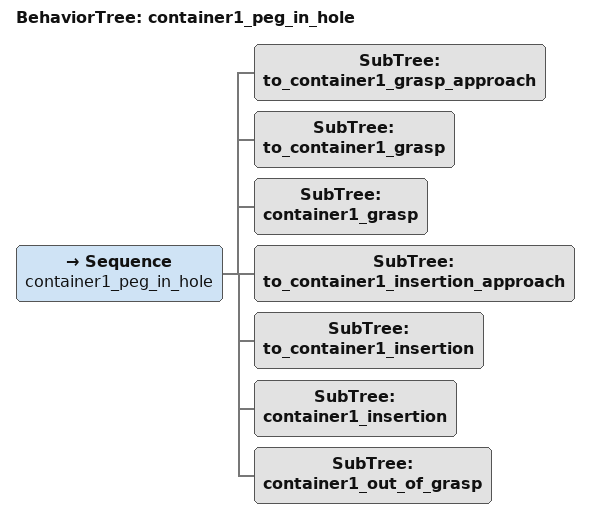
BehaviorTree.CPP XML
<?xml version="1.0"?>
<root BTCPP_format="4">
  <BehaviorTree ID="container1_peg_in_hole">
    <Sequence name="container1_peg_in_hole">
        <SubTree ID='to_container1_grasp_approach'/>
        <SubTree ID='to_container1_grasp'/>
        <SubTree ID='container1_grasp'/>
        <SubTree ID='to_container1_insertion_approach'/>
        <SubTree ID='to_container1_insertion'/>
        <SubTree ID='container1_insertion'/>
        <SubTree ID='container1_out_of_grasp'/>
    </Sequence>
  </BehaviorTree>
</root>
